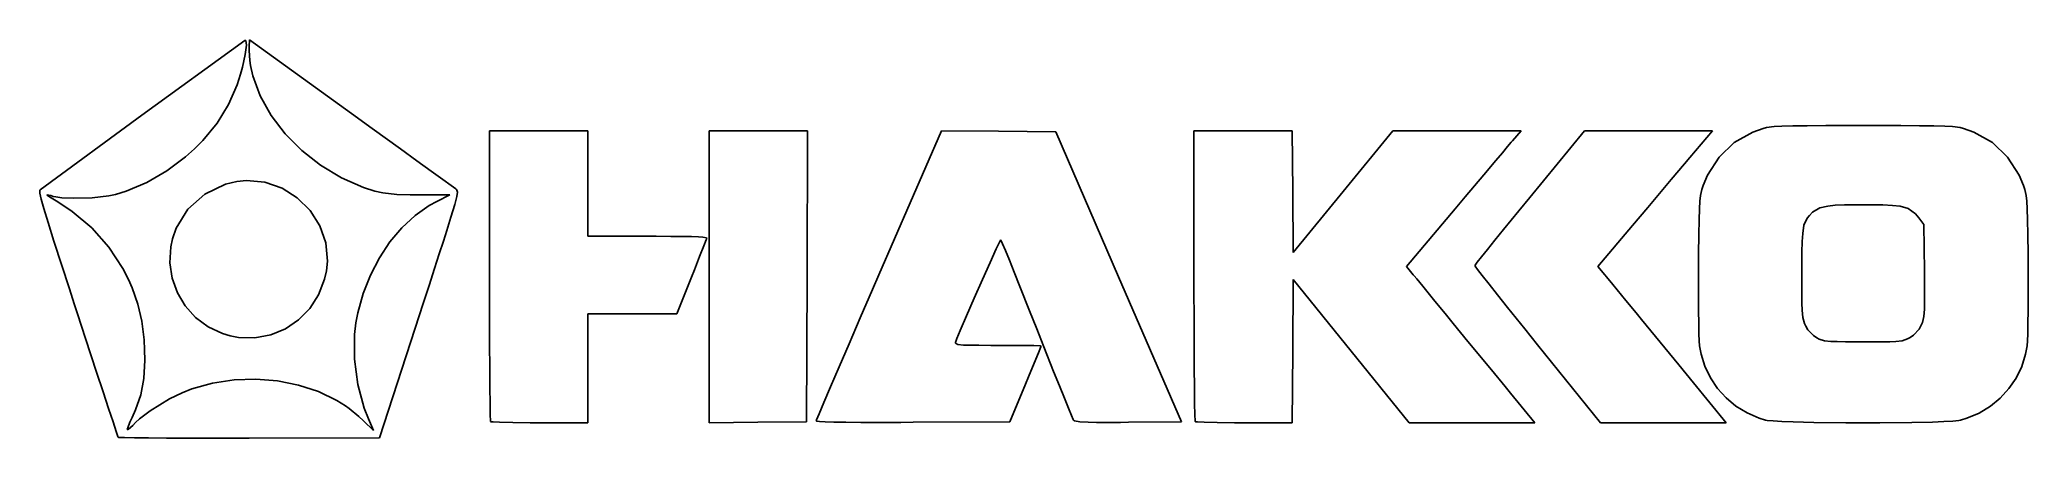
# Model space of a CAD drawing. Extents: x 10 to 1142, y 0 to 227.
import ezdxf

# ---------------------------------------------------------------- set-up
doc = ezdxf.new("R2010")
doc.units = 0

msp = doc.modelspace()

# ---------------------------------------------------------------- linework, layer by layer
for p, q in [((129.182608, 222.562822), (129.5, 226.633226)), ((129.5, 226.633226), (187.5, 184.677179)), ((68.136366, 183.797492), (126.835968, 226.306405)), ((127.011208, 218.255432), (125.444976, 211.098138)), ((126.835968, 226.306405), (127.394256, 226.254257)), ((127.698113, 223.596283), (127.011208, 218.255432)), ((127.394256, 226.254257), (127.698113, 223.596283)), ((129.149113, 220.465721), (129.182608, 222.562822)), ((129.585985, 214.808366), (129.149113, 220.465721)), ((124.366935, 207.109085), (122.429103, 201.092846)), ((125.444976, 211.098138), (124.366935, 207.109085)), ((130.002544, 211.944911), (129.585985, 214.808366)), ((131.299691, 206.141133), (130.002544, 211.944911)), ((135.528444, 194.68662), (131.299691, 206.141133)), ((122.429103, 201.092846), (117.477966, 189.790256)), ((141.739892, 183.634139), (135.528444, 194.68662)), ((10.179663, 141.413347), (68.136366, 183.797492)), ((117.477966, 189.790256), (110.988261, 179.291625)), ((149.698131, 173.221252), (141.739892, 183.634139)), ((187.5, 184.677179), (199.186836, 176.223359)), ((110.988261, 179.291625), (102.834462, 169.393886)), ((159.167254, 163.685524), (149.698131, 173.221252)), ((199.186836, 176.223359), (215.300389, 164.568149)), ((266, 92.564072), (266, 174.897405)), ((266, 174.897405), (294, 174.897405)), ((294, 174.897405), (322, 174.897405)), ((322, 174.897405), (322, 144.897405)), ((391, 91.881587), (391, 174.897405)), ((391, 174.897405), (419.005778, 174.897405)), ((419.005778, 174.897405), (447.011556, 174.897405)), ((447.011556, 174.897405), (446.755778, 92.147405)), ((487.637978, 92.963048), (523.275955, 174.92438)), ((523.275955, 174.92438), (555.816077, 174.660893)), ((555.816077, 174.660893), (588.3562, 174.397405)), ((588.3562, 174.397405), (624.103538, 91.897405)), ((667, 92.564072), (667, 174.897405)), ((667, 174.897405), (694.987042, 174.897405)), ((694.987042, 174.897405), (722.974084, 174.897405)), ((722.974084, 174.897405), (723.237042, 140.321196)), ((751.880164, 140.321196), (780.260328, 174.897405)), ((780.260328, 174.897405), (816.729108, 174.897405)), ((816.729108, 174.897405), (853.197889, 174.897405)), ((853.197889, 174.897405), (848.25313, 169.147405)), ((858.109149, 136.934527), (889.308637, 174.897405)), ((889.308637, 174.897405), (925.715672, 174.897405)), ((925.715672, 174.897405), (962.122708, 174.897405)), ((962.122708, 174.897405), (949.237661, 159.647405)), ((974.509892, 168.155588), (985.025435, 174.166653)), ((985.025435, 174.166653), (990.931501, 176.285882)), ((990.931501, 176.285882), (992.901564, 176.754525)), ((992.901564, 176.754525), (997.267239, 177.276066)), ((997.267239, 177.276066), (1001.69317, 177.519051)), ((1001.69317, 177.519051), (1007.791563, 177.69126)), ((1007.791563, 177.69126), (1015.956767, 177.803829)), ((1015.956767, 177.803829), (1026.583132, 177.867894)), ((1026.583132, 177.867894), (1040.06501, 177.89459)), ((1040.06501, 177.89459), (1048, 177.897405)), ((1048, 177.897405), (1055.93499, 177.89459)), ((1055.93499, 177.89459), (1069.416868, 177.867894)), ((1069.416868, 177.867894), (1080.043233, 177.803829)), ((1080.043233, 177.803829), (1088.208437, 177.69126)), ((1088.208437, 177.69126), (1094.30683, 177.519051)), ((1094.30683, 177.519051), (1098.732761, 177.276066)), ((1098.732761, 177.276066), (1103.098436, 176.754525)), ((1103.098436, 176.754525), (1105.068499, 176.285882)), ((1105.068499, 176.285882), (1110.974565, 174.166653)), ((1110.974565, 174.166653), (1121.490108, 168.155588)), ((93.05296, 160.067733), (82.367812, 152.041684)), ((98.0943, 164.606892), (93.05296, 160.067733)), ((102.834462, 169.393886), (98.0943, 164.606892)), ((169.911358, 155.264518), (159.167254, 163.685524)), ((215.300389, 164.568149), (224.740856, 157.740189)), ((842.548637, 162.433646), (838.773251, 157.971907)), ((845.537432, 165.959534), (842.548637, 162.433646)), ((847.60586, 168.39129), (845.537432, 165.959534)), ((848.25313, 169.147405), (847.60586, 168.39129)), ((949.237661, 159.647405), (946.247303, 156.107706)), ((959.292343, 149.640784), (965.872464, 159.923369)), ((965.872464, 159.923369), (974.509892, 168.155588)), ((1121.490108, 168.155588), (1130.127536, 159.923369)), ((1130.127536, 159.923369), (1136.707657, 149.640784)), ((82.367812, 152.041684), (71.030506, 145.505787)), ((181.694538, 148.195799), (169.911358, 155.264518)), ((194.280889, 142.71693), (181.694538, 148.195799)), ((224.740856, 157.740189), (232.853856, 151.872772)), ((232.853856, 151.872772), (239.394292, 147.143155)), ((239.394292, 147.143155), (244.117067, 143.728596)), ((831.927956, 149.870821), (821.29642, 137.27119)), ((838.773251, 157.971907), (831.927956, 149.870821)), ((946.247303, 156.107706), (938.6706, 147.13678)), ((956.829771, 143.783975), (959.292343, 149.640784)), ((1136.707657, 149.640784), (1139.170229, 143.783975)), ((10.03682, 141.079478), (10.179663, 141.413347)), ((10.155444, 139.398666), (10.03682, 141.079478)), ((10.90925, 136.049691), (10.155444, 139.398666)), ((12.41356, 130.651673), (10.90925, 136.049691)), ((14.295898, 138.486818), (14, 138.471436)), ((14, 138.471436), (14.176452, 138.310426)), ((14.176452, 138.310426), (15.481691, 137.41824)), ((16.293945, 138.037601), (14.295898, 138.486818)), ((15.481691, 137.41824), (19.288498, 134.995865)), ((17.75, 137.62833), (16.293945, 138.037601)), ((19.104244, 137.303762), (17.75, 137.62833)), ((22.640412, 136.826804), (19.104244, 137.303762)), ((29.456362, 136.524574), (22.640412, 136.826804)), ((39.805139, 136.84464), (29.456362, 136.524574)), ((49.414445, 137.923602), (39.805139, 136.84464)), ((53.198466, 138.724679), (49.414445, 137.923602)), ((59.222397, 140.564591), (53.198466, 138.724679)), ((71.030506, 145.505787), (59.222397, 140.564591)), ((94.389114, 130.35182), (103.969155, 138.871339)), ((103.969155, 138.871339), (115.744224, 144.513198)), ((115.744224, 144.513198), (122.252427, 146.074951)), ((122.252427, 146.074951), (127.671087, 146.61796)), ((127.671087, 146.61796), (138.168188, 145.666625)), ((138.168188, 145.666625), (147.927863, 142.281521)), ((147.927863, 142.281521), (156.609549, 136.801887)), ((156.609549, 136.801887), (163.872683, 129.566965)), ((200.801534, 140.647929), (194.280889, 142.71693)), ((205.400094, 139.552058), (200.801534, 140.647929)), ((213.269708, 138.692481), (205.400094, 139.552058)), ((220.959928, 138.485742), (213.269708, 138.692481)), ((226, 138.45202), (220.959928, 138.485742)), ((243.5, 138.397405), (226, 138.45202)), ((236, 134.698073), (243.5, 138.397405)), ((244.117067, 143.728596), (246.777083, 141.806352)), ((247.360447, 137.499451), (246.210069, 132.977527)), ((246.777083, 141.806352), (247.256965, 141.46024)), ((247.256965, 141.46024), (247.521695, 141.180771)), ((247.733341, 140.016114), (247.360447, 137.499451)), ((247.521695, 141.180771), (247.733341, 140.016114)), ((322, 144.897405), (322, 114.897405)), ((723.237042, 140.321196), (723.5, 105.744988)), ((723.5, 105.744988), (751.880164, 140.321196)), ((821.29642, 137.27119), (815.636878, 130.556858)), ((851.839472, 129.294973), (858.109149, 136.934527)), ((938.6706, 147.13678), (925.320152, 131.325526)), ((954.952782, 134.896731), (955.31043, 138.097775)), ((955.31043, 138.097775), (956.097603, 141.6069)), ((956.097603, 141.6069), (956.829771, 143.783975)), ((1139.170229, 143.783975), (1139.902397, 141.6069)), ((1139.902397, 141.6069), (1140.68957, 138.097775)), ((1140.68957, 138.097775), (1141.047218, 134.896731)), ((14.783696, 122.823733), (12.41356, 130.651673)), ((19.288498, 134.995865), (22.64531, 132.923686)), ((22.64531, 132.923686), (28.532684, 128.991266)), ((28.532684, 128.991266), (39.603403, 119.633017)), ((87.651996, 119.530814), (94.389114, 130.35182)), ((163.872683, 129.566965), (169.376702, 120.915992)), ((216.162411, 119.806016), (223.666271, 126.737818)), ((223.666271, 126.737818), (231.761847, 132.394873)), ((231.761847, 132.394873), (236, 134.698073)), ((244.089262, 125.797088), (241.745744, 118.274134)), ((246.210069, 132.977527), (244.089262, 125.797088)), ((815.636878, 130.556858), (787.965384, 97.716311)), ((843.255211, 118.796793), (851.839472, 129.294973)), ((925.320152, 131.325526), (916.655372, 121.061191)), ((954.514396, 124.268949), (954.696638, 130.446959)), ((954.696638, 130.446959), (954.952782, 134.896731)), ((1015.995664, 125.184489), (1014.212847, 121.258648)), ((1017.316612, 126.779324), (1015.995664, 125.184489)), ((1019.138294, 128.584225), (1017.316612, 126.779324)), ((1023.328554, 131.064341), (1019.138294, 128.584225)), ((1027.878378, 132.119779), (1023.328554, 131.064341)), ((1032.023844, 132.527775), (1027.878378, 132.119779)), ((1037.334248, 132.753734), (1032.023844, 132.527775)), ((1044.045424, 132.844343), (1037.334248, 132.753734)), ((1048, 132.853481), (1044.045424, 132.844343)), ((1052.145564, 132.843564), (1048, 132.853481)), ((1059.143572, 132.740887), (1052.145564, 132.843564)), ((1064.635519, 132.4759), (1059.143572, 132.740887)), ((1068.883127, 131.986374), (1064.635519, 132.4759)), ((1073.49392, 130.694952), (1068.883127, 131.986374)), ((1077.729196, 127.60638), (1073.49392, 130.694952)), ((1079.616088, 125.336364), (1077.729196, 127.60638)), ((1082.5, 121.557629), (1079.616088, 125.336364)), ((1141.047218, 134.896731), (1141.303362, 130.446959)), ((1141.303362, 130.446959), (1141.485604, 124.268949)), ((18.134981, 112.184991), (14.783696, 122.823733)), ((39.603403, 119.633017), (49.364909, 108.698587)), ((84.60562, 108.861836), (85.552001, 113.437306)), ((85.552001, 113.437306), (87.651996, 119.530814)), ((169.376702, 120.915992), (172.781043, 111.188211)), ((209.351157, 111.750816), (216.162411, 119.806016)), ((241.745744, 118.274134), (239.779648, 112.087809)), ((322, 114.897405), (356.106989, 114.897405)), ((356.106989, 114.897405), (360.919935, 114.894194)), ((360.919935, 114.894194), (369.227019, 114.866497)), ((369.227019, 114.866497), (375.895506, 114.805978)), ((375.895506, 114.805978), (381.069169, 114.707289)), ((381.069169, 114.707289), (384.891782, 114.565079)), ((384.891782, 114.565079), (387.507117, 114.374001)), ((387.507117, 114.374001), (389.480981, 113.984055)), ((389.707133, 113.647405), (389.437091, 112.972796)), ((389.480981, 113.984055), (389.707133, 113.647405)), ((838.266516, 112.669836), (843.255211, 118.796793)), ((916.655372, 121.061191), (896.958129, 97.724977)), ((954.261211, 104.810179), (954.378455, 115.883192)), ((954.378455, 115.883192), (954.514396, 124.268949)), ((1013.478329, 116.522151), (1013.204601, 111.964449)), ((1014.212847, 121.258648), (1013.478329, 116.522151)), ((1082.797097, 95.140532), (1082.5, 121.557629)), ((1141.485604, 124.268949), (1141.621545, 115.883192)), ((1141.621545, 115.883192), (1141.738789, 104.810179)), ((22.582737, 98.354567), (18.134981, 112.184991)), ((49.364909, 108.698587), (57.372587, 96.686014)), ((84.132849, 99.795835), (84.60562, 108.861836)), ((172.781043, 111.188211), (173.745144, 100.72286)), ((198.210039, 92.875609), (203.333403, 102.723564)), ((203.333403, 102.723564), (209.351157, 111.750816)), ((237.462413, 104.869399), (234.769922, 96.537247)), ((239.779648, 112.087809), (237.462413, 104.869399)), ((385.64489, 103.442327), (382.62397, 95.841155)), ((388.011626, 109.393499), (385.64489, 103.442327)), ((389.437091, 112.972796), (388.011626, 109.393499)), ((554.464649, 107.806158), (550.932014, 100.055647)), ((556.229362, 111.536803), (554.464649, 107.806158)), ((556.85521, 112.739724), (556.229362, 111.536803)), ((556.977083, 112.897405), (556.85521, 112.739724)), ((557.13913, 112.63496), (556.977083, 112.897405)), ((558.047629, 110.613206), (557.13913, 112.63496)), ((559.665256, 106.768538), (558.047629, 110.613206)), ((561.907918, 101.308442), (559.665256, 106.768538)), ((828.237171, 100.216621), (830.629055, 103.221308)), ((830.629055, 103.221308), (834.014984, 107.425194)), ((834.014984, 107.425194), (838.266516, 112.669836)), ((954.200975, 98.116106), (954.261211, 104.810179)), ((1013.059457, 105.946577), (1013.005029, 98.17699)), ((1013.204601, 111.964449), (1013.059457, 105.946577)), ((1141.738789, 104.810179), (1141.799025, 98.116106)), ((26.707487, 85.658085), (22.582737, 98.354567)), ((57.372587, 96.686014), (60.5798, 90.43106)), ((85.441206, 91.031099), (84.132849, 99.795835)), ((88.396061, 82.793241), (85.441206, 91.031099)), ((173.205679, 95.319609), (172.154046, 90.524938)), ((173.745144, 100.72286), (173.205679, 95.319609)), ((194.081958, 82.358299), (198.210039, 92.875609)), ((234.769922, 96.537247), (231.678055, 87.009698)), ((266.003459, 84.173508), (266, 92.564072)), ((380.957904, 91.647405), (372.715518, 70.897405)), ((382.62397, 95.841155), (380.957904, 91.647405)), ((391, 8.865768), (391, 91.881587)), ((446.755778, 92.147405), (446.5, 9.397405)), ((484.00762, 84.608335), (487.637978, 92.963048)), ((550.932014, 100.055647), (546.556925, 90.276729)), ((564.69152, 94.440406), (561.907918, 101.308442)), ((567.931969, 86.371914), (564.69152, 94.440406)), ((624.103538, 91.897405), (659.850876, 9.397405)), ((667.003459, 84.173508), (667, 92.564072)), ((787.965384, 97.716311), (791.816734, 93.056858)), ((791.816734, 93.056858), (792.306957, 92.462887)), ((792.306957, 92.462887), (793.810766, 90.636695)), ((793.810766, 90.636695), (797.200159, 86.514497)), ((826.794141, 98.304682), (826.967772, 98.569576)), ((826.96838, 98.006548), (826.794141, 98.304682)), ((826.967772, 98.569576), (828.237171, 100.216621)), ((828.378801, 96.103431), (826.96838, 98.006548)), ((831.082994, 92.611785), (828.378801, 96.103431)), ((834.93438, 87.716332), (831.082994, 92.611785)), ((896.958129, 97.724977), (900.804408, 93.061191)), ((900.804408, 93.061191), (901.862199, 91.777362)), ((901.862199, 91.777362), (905.345518, 87.544732)), ((954.141476, 89.13842), (954.200975, 98.116106)), ((1013.005029, 98.17699), (1013, 93.544195)), ((1013, 93.544195), (1013.001582, 89.274751)), ((1082.845763, 90.673894), (1082.797097, 95.140532)), ((1082.90811, 83.268001), (1082.845763, 90.673894)), ((1141.799025, 98.116106), (1141.858524, 89.13842)), ((29.860031, 75.997988), (26.707487, 85.658085)), ((60.5798, 90.43106), (62.665498, 85.642764)), ((62.665498, 85.642764), (65.944605, 76.24297)), ((92.862784, 75.307876), (88.396061, 82.793241)), ((168.70897, 81.66145), (163.676755, 73.90235)), ((172.154046, 90.524938), (168.70897, 81.66145)), ((191.050052, 71.322983), (194.081958, 82.358299)), ((231.678055, 87.009698), (228.162696, 76.205092)), ((266.030103, 68.120407), (266.003459, 84.173508)), ((477.070569, 68.611901), (484.00762, 84.608335)), ((541.891112, 79.717976), (537.486309, 69.62796)), ((546.556925, 90.276729), (541.891112, 79.717976)), ((573.465275, 72.472198), (567.931969, 86.371914)), ((667.030103, 68.120407), (667.003459, 84.173508)), ((723.5, 90.397405), (723.238783, 49.647405)), ((756.4482, 49.647405), (723.5, 90.397405)), ((797.200159, 86.514497), (803.346299, 79.032399)), ((839.786377, 81.601795), (834.93438, 87.716332)), ((845.492406, 74.452897), (839.786377, 81.601795)), ((905.345518, 87.544732), (912.893645, 78.366188)), ((954.156837, 73.641768), (954.141476, 89.13842)), ((1013.001582, 89.274751), (1013.022883, 82.196021)), ((1013.022883, 82.196021), (1013.087589, 76.810631)), ((1082.908103, 77.63614), (1082.90811, 83.268001)), ((1141.858524, 89.13842), (1141.843163, 73.641768)), ((31.562522, 70.791354), (29.860031, 75.997988)), ((36.131894, 56.836135), (31.562522, 70.791354)), ((65.944605, 76.24297), (68.144001, 66.596423)), ((98.706744, 68.800618), (92.862784, 75.307876)), ((105.793311, 63.497082), (98.706744, 68.800618)), ((163.676755, 73.90235), (157.299729, 67.411531)), ((189.976692, 65.658368), (191.050052, 71.322983)), ((226.23867, 70.298376), (203.46341, 0.397405)), ((228.162696, 76.205092), (226.23867, 70.298376)), ((266.08077, 53.321701), (266.030103, 68.120407)), ((347.357759, 70.897405), (322, 70.897405)), ((322, 70.897405), (322, 39.897405)), ((372.715518, 70.897405), (347.357759, 70.897405)), ((470.686881, 53.849889), (477.070569, 68.611901)), ((537.486309, 69.62796), (533.894249, 61.255254)), ((577.479932, 62.31032), (573.465275, 72.472198)), ((667.08077, 53.321701), (667.030103, 68.120407)), ((803.346299, 79.032399), (810.668414, 70.11272)), ((810.668414, 70.11272), (814.537485, 65.397405)), ((855.332111, 62.194201), (845.492406, 74.452897)), ((912.893645, 78.366188), (918.621901, 71.397405)), ((918.621901, 71.397405), (921.810351, 67.518133)), ((954.282734, 64.370917), (954.156837, 73.641768)), ((1013.087589, 76.810631), (1013.218764, 72.814335)), ((1013.218764, 72.814335), (1013.590607, 68.758901)), ((1013.590607, 68.758901), (1014.534301, 65.373844)), ((1081.630976, 65.801146), (1082.51157, 69.250854)), ((1082.51157, 69.250854), (1082.826889, 73.463336)), ((1082.826889, 73.463336), (1082.908103, 77.63614)), ((1141.843163, 73.641768), (1141.717266, 64.370917)), ((42.413338, 37.692692), (36.131894, 56.836135)), ((68.144001, 66.596423), (69.395694, 56.124135)), ((113.987856, 59.622883), (105.793311, 63.497082)), ((118.458547, 58.292288), (113.987856, 59.622883)), ((123.190115, 57.408989), (118.458547, 58.292288)), ((132.523086, 57.187723), (123.190115, 57.408989)), ((141.480565, 58.890322), (132.523086, 57.187723)), ((149.820223, 62.35289), (141.480565, 58.890322)), ((157.299729, 67.411531), (149.820223, 62.35289)), ((189.184493, 44.958538), (189.209614, 59.059816)), ((189.209614, 59.059816), (189.976692, 65.658368)), ((532.065466, 56.853804), (531.387621, 55.106462)), ((533.894249, 61.255254), (532.065466, 56.853804)), ((581.504194, 52.119279), (577.479932, 62.31032)), ((814.537485, 65.397405), (822.954795, 55.145257)), ((862.531925, 53.26756), (855.332111, 62.194201)), ((921.810351, 67.518133), (929.626406, 58.010564)), ((929.626406, 58.010564), (942.937557, 41.82221)), ((954.419611, 59.405539), (954.282734, 64.370917)), ((954.597901, 55.471648), (954.419611, 59.405539)), ((1014.534301, 65.373844), (1015.25, 63.863411)), ((1015.25, 63.863411), (1016.481371, 61.785445)), ((1016.481371, 61.785445), (1019.620025, 58.423098)), ((1019.620025, 58.423098), (1021.5, 57.167972)), ((1021.5, 57.167972), (1022.853031, 56.460291)), ((1073.126587, 56.573289), (1074.566094, 57.383271)), ((1074.566094, 57.383271), (1076.567159, 58.750777)), ((1076.567159, 58.750777), (1079.745968, 62.192486)), ((1079.745968, 62.192486), (1080.951049, 64.296285)), ((1080.951049, 64.296285), (1081.630976, 65.801146)), ((1141.580389, 59.405539), (1141.402099, 55.471648)), ((1141.717266, 64.370917), (1141.580389, 59.405539)), ((69.395694, 56.124135), (69.707404, 50.397405)), ((69.707404, 50.397405), (69.809657, 44.515136)), ((266.152726, 40.117819), (266.08077, 53.321701)), ((465.002728, 40.662819), (470.686881, 53.849889)), ((531.236963, 54.647405), (531.20701, 54.103645)), ((531.20701, 54.103645), (532.631244, 53.376503)), ((531.387621, 55.106462), (531.236963, 54.647405)), ((532.631244, 53.376503), (535.886854, 53.082062)), ((535.886854, 53.082062), (539.522139, 52.974576)), ((539.522139, 52.974576), (544.592677, 52.919052)), ((544.592677, 52.919052), (551.324199, 52.899129)), ((551.324199, 52.899129), (555.383369, 52.897405)), ((555.383369, 52.897405), (560.328331, 52.889416)), ((560.328331, 52.889416), (569.122045, 52.830315)), ((569.122045, 52.830315), (575.781036, 52.724423)), ((575.781036, 52.724423), (579.497571, 52.584585)), ((578.475303, 48.626905), (576.0688, 42.74336)), ((579.818426, 51.991383), (578.475303, 48.626905)), ((579.497571, 52.584585), (580, 52.50595)), ((580, 52.50595), (579.818426, 51.991383)), ((587.084917, 38.075619), (581.504194, 52.119279)), ((667.152726, 40.117819), (667.08077, 53.321701)), ((723.238783, 49.647405), (722.977565, 8.897405)), ((789.396401, 8.897405), (756.4482, 49.647405)), ((822.954795, 55.145257), (836.280974, 38.937566)), ((898.385229, 8.897405), (862.531925, 53.26756)), ((954.816794, 52.620104), (954.597901, 55.471648)), ((954.941214, 51.616106), (954.816794, 52.620104)), ((955.631137, 47.977252), (954.941214, 51.616106)), ((957.799721, 40.980684), (955.631137, 47.977252)), ((1022.853031, 56.460291), (1025.905579, 55.522966)), ((1025.905579, 55.522966), (1029.540534, 55.149293)), ((1029.540534, 55.149293), (1033.100942, 55.014636)), ((1033.100942, 55.014636), (1037.879884, 54.945187)), ((1037.879884, 54.945187), (1044.142088, 54.918353)), ((1044.142088, 54.918353), (1047.912142, 54.913856)), ((1047.912142, 54.913856), (1051.804603, 54.912009)), ((1051.804603, 54.912009), (1058.213734, 54.925841)), ((1058.213734, 54.925841), (1063.037273, 54.986091)), ((1063.037273, 54.986091), (1066.573779, 55.12042)), ((1066.573779, 55.12042), (1070.118445, 55.521318)), ((1070.118445, 55.521318), (1073.126587, 56.573289)), ((1140.362107, 47.939892), (1138.175419, 40.887509)), ((1141.058786, 51.616106), (1140.362107, 47.939892)), ((1141.183206, 52.620104), (1141.058786, 51.616106)), ((1141.402099, 55.471648), (1141.183206, 52.620104)), ((46.080855, 26.54292), (42.413338, 37.692692)), ((69.241737, 34.079248), (67.540271, 24.852882)), ((69.809657, 44.515136), (69.241737, 34.079248)), ((191.04755, 30.60594), (189.184493, 44.958538)), ((266.243237, 28.849192), (266.152726, 40.117819)), ((322, 39.897405), (322, 8.897405)), ((460.164281, 29.391211), (465.002728, 40.662819)), ((572.890827, 35.05442), (571.10376, 30.75595)), ((576.0688, 42.74336), (572.890827, 35.05442)), ((590.376166, 29.852909), (587.084917, 38.075619)), ((667.243237, 28.849192), (667.152726, 40.117819)), ((836.280974, 38.937566), (844.067548, 29.481561)), ((942.937557, 41.82221), (951.305731, 31.647405)), ((960.952582, 34.433284), (957.799721, 40.980684)), ((965.008876, 28.424227), (960.952582, 34.433284)), ((1134.996575, 34.306825), (1130.904313, 28.283812)), ((1138.175419, 40.887509), (1134.996575, 34.306825)), ((49.221585, 17.018847), (46.080855, 26.54292)), ((67.540271, 24.852882), (64.580888, 16.161616)), ((83.822294, 22.438327), (90.998073, 25.964468)), ((90.998073, 25.964468), (96.646147, 28.14261)), ((96.646147, 28.14261), (108.4388, 31.408404)), ((108.4388, 31.408404), (120.672595, 33.23778)), ((120.672595, 33.23778), (133.082494, 33.651826)), ((133.082494, 33.651826), (145.40346, 32.671626)), ((145.40346, 32.671626), (157.370454, 30.318265)), ((157.370454, 30.318265), (168.718438, 26.612828)), ((168.718438, 26.612828), (179.182374, 21.576401)), ((194.650147, 17.147116), (191.04755, 30.60594)), ((266.349569, 19.856247), (266.243237, 28.849192)), ((456.317712, 20.375583), (460.164281, 29.391211)), ((571.10376, 30.75595), (562.207519, 9.397405)), ((593.223667, 22.790888), (590.376166, 29.852909)), ((595.541397, 17.102903), (593.223667, 22.790888)), ((667.349569, 19.856247), (667.243237, 28.849192)), ((844.067548, 29.481561), (847.229309, 25.647405)), ((847.229309, 25.647405), (861.051732, 8.897405)), ((951.305731, 31.647405), (970.018347, 8.897405)), ((969.887758, 23.042686), (965.008876, 28.424227)), ((975.508381, 18.377836), (969.887758, 23.042686)), ((1125.977374, 22.904439), (1120.294497, 18.254676)), ((1130.904313, 28.283812), (1125.977374, 22.904439)), ((51.740646, 9.408199), (49.221585, 17.018847)), ((62.590611, 11.805891), (61.324632, 9.123455)), ((64.580888, 16.161616), (62.590611, 11.805891)), ((66.767553, 11.017736), (72.788546, 15.615087)), ((72.788546, 15.615087), (83.822294, 22.438327)), ((179.182374, 21.576401), (184, 18.565655)), ((184, 18.565655), (186.201853, 16.945196)), ((186.201853, 16.945196), (191.669101, 12.401214)), ((191.669101, 12.401214), (194.26111, 10.037361)), ((197.057322, 11.110712), (194.650147, 17.147116)), ((266.468986, 13.479416), (266.349569, 19.856247)), ((266.598755, 10.059128), (266.468986, 13.479416)), ((452.184889, 10.474351), (453.60919, 13.956457)), ((453.60919, 13.956457), (456.317712, 20.375583)), ((597.243331, 13.002299), (595.541397, 17.102903)), ((598.243444, 10.702422), (597.243331, 13.002299)), ((667.468986, 13.479416), (667.349569, 19.856247)), ((667.598755, 10.059128), (667.468986, 13.479416)), ((981.7899, 14.518853), (975.508381, 18.377836)), ((988.65147, 11.554912), (981.7899, 14.518853)), ((992.27451, 10.436449), (988.65147, 11.554912)), ((1106.975888, 11.487864), (1103.296806, 10.386495)), ((1113.934422, 14.420494), (1106.975888, 11.487864)), ((1120.294497, 18.254676), (1113.934422, 14.420494)), ((53.543154, 3.998701), (51.740646, 9.408199)), ((54.534228, 1.078081), (53.543154, 3.998701)), ((54.695826, 0.641015), (54.534228, 1.078081)), ((55.124426, 0.565293), (54.695826, 0.641015)), ((58.172363, 0.428306), (55.124426, 0.565293)), ((63.886303, 0.312303), (58.172363, 0.428306)), ((60.081343, 6.081428), (59.8188, 5.038408)), ((59.8188, 5.038408), (59.890646, 4.897405)), ((59.890646, 4.897405), (60.475698, 5.217575)), ((61.324632, 9.123455), (60.081343, 6.081428)), ((60.475698, 5.217575), (62.956689, 7.379512)), ((62.956689, 7.379512), (64.547052, 8.955)), ((71.960274, 0.219334), (63.886303, 0.312303)), ((64.547052, 8.955), (66.767553, 11.017736)), ((82.088306, 0.151451), (71.960274, 0.219334)), ((93.964426, 0.110704), (82.088306, 0.151451)), ((114.386958, 0.104949), (93.964426, 0.110704)), ((129.294672, 0.141015), (114.386958, 0.104949)), ((203.46341, 0.397405), (129.294672, 0.141015)), ((194.26111, 10.037361), (200.022219, 4.571771)), ((200.022219, 4.571771), (197.057322, 11.110712)), ((266.666667, 9.564072), (266.598755, 10.059128)), ((266.876383, 9.49616), (266.666667, 9.564072)), ((268.098551, 9.366391), (266.876383, 9.49616)), ((271.723307, 9.192002), (268.098551, 9.366391)), ((279.297526, 9.011663), (271.723307, 9.192002)), ((289.16237, 8.911012), (279.297526, 9.011663)), ((294.666667, 8.897405), (289.16237, 8.911012)), ((322, 8.897405), (294.666667, 8.897405)), ((418.75, 9.131587), (391, 8.865768)), ((446.5, 9.397405), (418.75, 9.131587)), ((452, 9.941094), (452.184889, 10.474351)), ((452.19772, 9.808526), (452, 9.941094)), ((453.800517, 9.57769), (452.19772, 9.808526)), ((457.059864, 9.391907), (453.800517, 9.57769)), ((462.031856, 9.250361), (457.059864, 9.391907)), ((468.772584, 9.152235), (462.031856, 9.250361)), ((477.33814, 9.096712), (468.772584, 9.152235)), ((487.784616, 9.082977), (477.33814, 9.096712)), ((500.168106, 9.110212), (487.784616, 9.082977)), ((507.10376, 9.138938), (500.168106, 9.110212)), ((562.207519, 9.397405), (507.10376, 9.138938)), ((598.453436, 10.294428), (598.243444, 10.702422)), ((599.011715, 9.892483), (598.453436, 10.294428)), ((602.066772, 9.343092), (599.011715, 9.892483)), ((606.785201, 9.126509), (602.066772, 9.343092)), ((611.434672, 9.062232), (606.785201, 9.126509)), ((617.503801, 9.053978), (611.434672, 9.062232)), ((625.178227, 9.094832), (617.503801, 9.053978)), ((629.675438, 9.131514), (625.178227, 9.094832)), ((659.850876, 9.397405), (629.675438, 9.131514)), ((667.666667, 9.564072), (667.598755, 10.059128)), ((667.876325, 9.49616), (667.666667, 9.564072)), ((669.098045, 9.366391), (667.876325, 9.49616)), ((672.721385, 9.192002), (669.098045, 9.366391)), ((680.292569, 9.011663), (672.721385, 9.192002)), ((690.153406, 8.911012), (680.292569, 9.011663)), ((695.655449, 8.897405), (690.153406, 8.911012)), ((722.977565, 8.897405), (695.655449, 8.897405)), ((825.224066, 8.897405), (789.396401, 8.897405)), ((861.051732, 8.897405), (825.224066, 8.897405)), ((934.201788, 8.897405), (898.385229, 8.897405)), ((970.018347, 8.897405), (934.201788, 8.897405)), ((993.265807, 10.242834), (992.27451, 10.436449)), ((996.651244, 9.892362), (993.265807, 10.242834)), ((1001.694909, 9.590993), (996.651244, 9.892362)), ((1008.142125, 9.338842), (1001.694909, 9.590993)), ((1019.887504, 9.053152), (1008.142125, 9.338842)), ((1038.083461, 8.845565), (1019.887504, 9.053152)), ((1057.30945, 8.836914), (1038.083461, 8.845565)), ((1075.528061, 9.028117), (1057.30945, 8.836914)), ((1087.305298, 9.303224), (1075.528061, 9.028117)), ((1093.780833, 9.54956), (1087.305298, 9.303224)), ((1098.85848, 9.846375), (1093.780833, 9.54956)), ((1102.283562, 10.193783), (1098.85848, 9.846375)), ((1103.296806, 10.386495), (1102.283562, 10.193783))]:
    msp.add_line(p, q)

doc.saveas('drawing.dxf')
